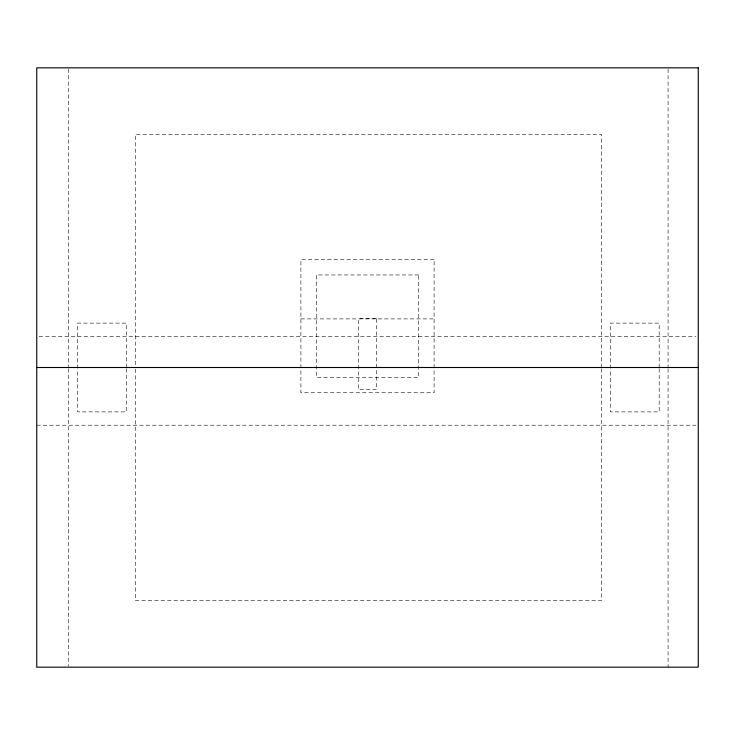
<?xml version="1.0" encoding="UTF-8"?>
<svg xmlns="http://www.w3.org/2000/svg" width="735" height="735" viewBox="0 0 735 735"><rect width="100%" height="100%" fill="white"/><g stroke="black" fill="none" stroke-linecap="round" stroke-linejoin="round"><path stroke-width="0.55" stroke-dasharray="3.67 2.76" d="M300.909 318.898L434.091 318.898M39.047 336.419L695.953 336.419M36.75 425.216L695.953 425.216M668.078 68.98L668.078 367.5M668.078 368.648L668.078 667.169M659.194 367.5L659.194 323.106L610.362 323.106L610.362 367.5M659.194 368.639L659.194 411.894L610.362 411.894L610.362 368.639M601.487 367.5L601.487 134.422L135.323 134.422L135.323 367.5M601.487 368.648L601.487 600.578L135.323 600.578L135.323 368.648M126.448 367.5L126.448 323.106L77.607 323.106L77.607 367.5M126.448 368.639L126.448 411.894L77.607 411.894L77.607 368.639M68.732 68.98L68.732 367.5M68.732 368.648L68.732 666.02M434.091 259.556L300.909 259.556L300.909 392.747L434.091 392.747L434.091 259.556M418.693 274.954L316.307 274.954L316.307 377.34L418.693 377.34L418.693 274.954M376.375 318.668L358.625 318.668L358.625 389.697L376.375 389.697L376.375 318.668"/><path stroke-width="1.1" d="M36.75 367.5L698.25 367.5M698.25 67.831L36.75 67.831L36.75 667.169L698.25 667.169L698.25 67.831"/></g></svg>
